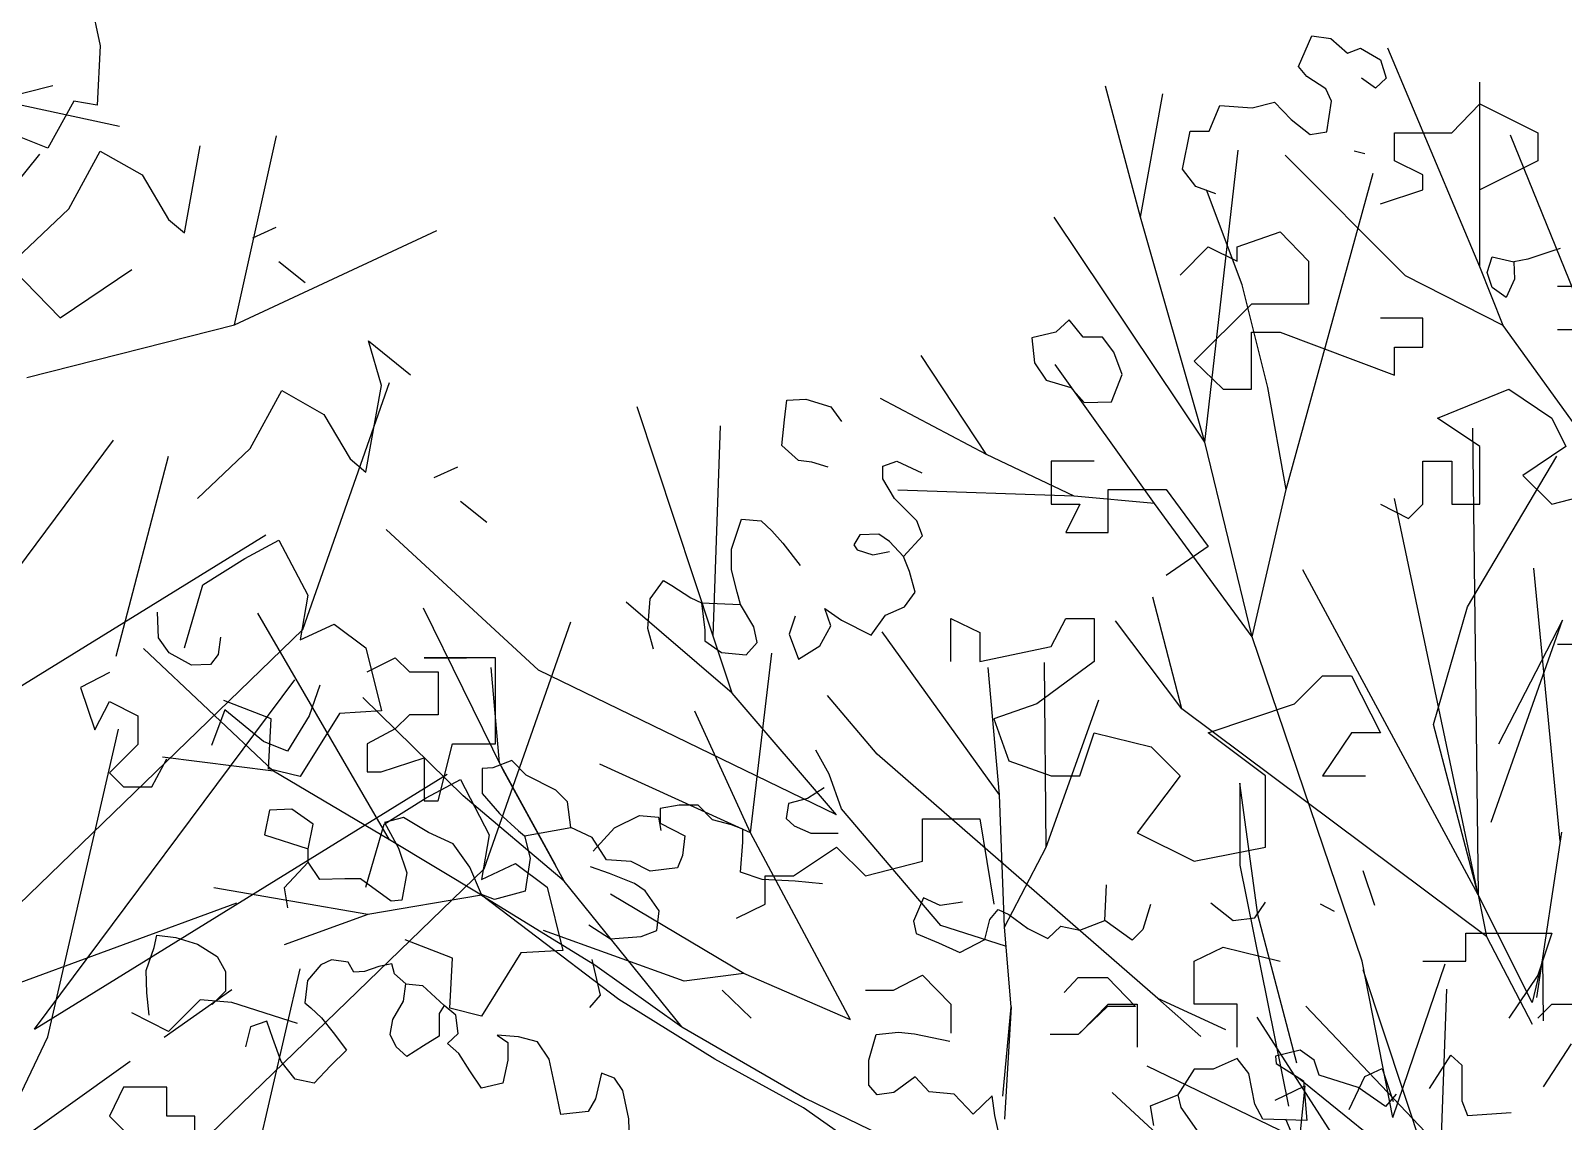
# Model space of a CAD drawing. Extents: x -408 to 1508121, y -29672 to 868845.
# Drawn here: x 1339382 to 1342741, y 170830 to 173221 of the extents above; entities that cross this region are included whole.
import ezdxf

# ---------------------------------------------------------------- set-up
doc = ezdxf.new("R2010")
doc.units = 0
doc.header["$MEASUREMENT"] = 0
doc.layers.get('0').update_dxf_attribs({"lineweight": 25})
doc.layers.add('Vegetation', color=8, linetype='Continuous')

# ---------------------------------------------------------------- blocks, each defined once
blk = doc.blocks.new('tree_elev_19')
for p, q in [((-140.7, 6020.4), (-121.3, 6065.1)), ((-121.3, 6065.1), (-93.5, 6061.5)), ((-93.5, 6061.5), (-69.3, 6039.7)), ((-69.3, 6039.7), (-50, 6047)), ((-50, 6047), (-20.9, 6030.1)), ((124.2, 5727.7), (-10, 6047)), ((-128.6, 6005.9), (-140.7, 6020.4)), ((-20.9, 6030.1), (-12.5, 6003.5)), ((-100.8, 5987.7), (-128.6, 6005.9)), ((-28.2, 5988.9), (-48.7, 6003.5)), ((-12.5, 6003.5), (-28.2, 5988.9)), ((124.2, 5727.7), (124.2, 5997.4)), ((-371.7, 5800.2), (-422.5, 5991.4)), ((-371.7, 5800.2), (-339, 5980.5)), ((-92.3, 5969.6), (-100.8, 5987.7)), ((-208.4, 5959.9), (-175.7, 5968.4)), ((-175.7, 5968.4), (-151.6, 5943)), ((-99.5, 5924.8), (-92.3, 5969.6)), ((83.1, 5923.6), (124.2, 5966)), ((124.2, 5966), (208.9, 5923.6)), ((-271.3, 5926), (-255.6, 5963.5)), ((-255.6, 5963.5), (-208.4, 5959.9)), ((-151.6, 5943), (-123.7, 5921.2)), ((-310, 5870.4), (-299.1, 5926)), ((-299.1, 5926), (-271.3, 5926)), ((-123.7, 5921.2), (-99.5, 5924.8)), ((-0.4, 5923.6), (83.1, 5923.6)), ((-0.4, 5882.5), (-0.4, 5923.6)), ((281.5, 5643), (169, 5920)), ((208.9, 5923.6), (208.9, 5882.5)), ((-277.4, 5471.2), (-229, 5898.2)), ((15.4, 5714.4), (-160, 5891)), ((-59.6, 5897), (-43.9, 5893.4)), ((40.8, 5861.9), (-0.4, 5882.5)), ((208.9, 5882.5), (124.2, 5840.2)), ((-290.7, 5845), (-310, 5870.4)), ((-158.8, 5402.3), (-31.8, 5864.4)), ((40.8, 5840.2), (40.8, 5861.9)), ((124.2, 5840.2), (124.2, 5861.9)), ((-261.6, 5834.1), (-290.7, 5845)), ((-222.9, 5701.1), (-274.9, 5840.2)), ((-20.9, 5819.6), (40.8, 5840.2)), ((-277.4, 5471.2), (-497.5, 5800.2)), ((-277.4, 5471.2), (-371.7, 5800.2)), ((-230.2, 5756.7), (-167.3, 5778.5)), ((-167.3, 5778.5), (-126.2, 5736.1)), ((-313.6, 5715.6), (-272.5, 5756.7)), ((-272.5, 5756.7), (-230.2, 5736.1)), ((-230.2, 5736.1), (-230.2, 5756.7)), ((229.5, 5750.7), (194.4, 5738.6)), ((241.6, 5754.3), (229.5, 5750.7)), ((135.1, 5719.2), (142.4, 5742.2)), ((142.4, 5742.2), (173.8, 5734.9)), ((194.4, 5738.6), (173.8, 5734.9)), ((-126.2, 5736.1), (-126.2, 5673.2)), ((158.1, 5641.8), (124.2, 5727.7)), ((173.8, 5734.9), (175, 5709.5)), ((158.1, 5641.8), (15.4, 5714.4)), ((142.4, 5697.4), (135.1, 5719.2)), ((-185.4, 5551.1), (-222.9, 5701.1)), ((162.9, 5682.9), (142.4, 5697.4)), ((175, 5709.5), (162.9, 5682.9)), ((258.1, 5698.7), (237.5, 5698.7)), ((-209.6, 5673.2), (-293.1, 5589.8)), ((-126.2, 5673.2), (-209.6, 5673.2)), ((-475.7, 5650.3), (-495.1, 5632.1)), ((-455.2, 5624.9), (-475.7, 5650.3)), ((40.8, 5652.7), (-20.9, 5652.7)), ((40.8, 5610.3), (40.8, 5652.7)), ((-495.1, 5632.1), (-530.2, 5623.6)), ((-209.6, 5589.8), (-209.6, 5632.1)), ((-209.6, 5632.1), (-167.3, 5632.1)), ((-167.3, 5632.1), (-0.4, 5569.2)), ((396.4, 5311.6), (158.1, 5641.8)), ((237.5, 5635.8), (300.4, 5635.8)), ((-530.2, 5623.6), (-526.5, 5587.4)), ((-427.3, 5624.9), (-455.2, 5624.9)), ((-410.4, 5603.1), (-427.3, 5624.9)), ((-398.3, 5570.4), (-410.4, 5603.1)), ((-0.4, 5569.2), (-0.4, 5610.3)), ((-0.4, 5610.3), (40.8, 5610.3)), ((-596.7, 5453.1), (-692.2, 5598.2)), ((-293.1, 5589.8), (-250.7, 5548.6)), ((-209.6, 5548.6), (-209.6, 5589.8)), ((-526.5, 5587.4), (-509.6, 5562)), ((-351.1, 5381.7), (-496.3, 5584.9)), ((-414, 5530.5), (-398.3, 5570.4)), ((-509.6, 5562), (-473.3, 5551.1)), ((-473.3, 5551.1), (-454, 5529.3)), ((-250.7, 5548.6), (-209.6, 5548.6)), ((-158.8, 5402.3), (-185.4, 5551.1)), ((62.5, 5506.3), (166.6, 5548.6)), ((166.6, 5548.6), (229.5, 5506.3)), ((-596.7, 5453.1), (-751.5, 5535.3)), ((-995.8, 5187.8), (-1107.1, 5522.8)), ((-891.8, 5503.9), (-888.2, 5532.9)), ((-888.2, 5532.9), (-860.4, 5534.1)), ((-860.4, 5534.1), (-824.1, 5523.2)), ((-824.1, 5523.2), (-808.4, 5501.5)), ((-454, 5529.3), (-414, 5530.5)), ((-995.8, 5187.8), (-984.9, 5495)), ((-895.5, 5466.4), (-891.8, 5503.9)), ((124.2, 5465.2), (62.5, 5506.3)), ((229.5, 5506.3), (250, 5465.2)), ((113.3, 5491.8), (121.8, 4809.6)), ((-208.4, 5187), (-277.4, 5471.2)), ((-871.3, 5444.6), (-895.5, 5466.4)), ((124.2, 5402.3), (124.2, 5465.2)), ((250, 5465.2), (187.1, 5422.8)), ((-851.9, 5442.2), (-871.3, 5444.6)), ((-827.7, 5434.9), (-851.9, 5442.2)), ((-747.9, 5436.2), (-727.3, 5443.4)), ((-727.3, 5443.4), (-691, 5426.5)), ((-468.5, 5392.6), (-596.7, 5453.1)), ((-439.4, 5443.4), (-502.3, 5443.4)), ((-502.3, 5443.4), (-502.3, 5380.5)), ((40.8, 5443.4), (83.1, 5443.4)), ((40.8, 5380.5), (40.8, 5443.4)), ((83.1, 5443.4), (83.1, 5380.5)), ((106.1, 5230.5), (236.7, 5450.7)), ((-747.9, 5418), (-747.9, 5436.2)), ((-731, 5389), (-747.9, 5418)), ((187.1, 5422.8), (229.5, 5380.5)), ((-468.5, 5392.6), (-726.1, 5401.1)), ((-418.9, 5339.4), (-418.9, 5402.3)), ((-418.9, 5402.3), (-334.2, 5402.3)), ((-334.2, 5402.3), (-272.5, 5318.8)), ((-208.4, 5187), (-158.8, 5402.3)), ((124.2, 5380.5), (124.2, 5402.3)), ((229.5, 5380.5), (312.9, 5402.3)), ((-698.3, 5356.3), (-731, 5389)), ((-351.1, 5381.7), (-468.5, 5392.6)), ((121.8, 4809.6), (-0.4, 5389)), ((-502.3, 5380.5), (-460, 5380.5)), ((-460, 5380.5), (-480.6, 5339.4)), ((-208.4, 5187), (-351.1, 5381.7)), ((-20.9, 5380.5), (20.2, 5359.9)), ((20.2, 5359.9), (40.8, 5380.5)), ((83.1, 5380.5), (124.2, 5380.5)), ((-969.2, 5315.2), (-954.7, 5358.7)), ((-954.7, 5358.7), (-925.7, 5356.3)), ((-925.7, 5356.3), (-910, 5341.8)), ((-689.8, 5334.5), (-698.3, 5356.3)), ((-1251, 5138.2), (-1473.6, 5343.8)), ((-910, 5341.8), (-894.3, 5323.7)), ((-781.8, 5335.8), (-790.2, 5321.2)), ((-753.9, 5337), (-781.8, 5335.8)), ((-738.2, 5326.1), (-753.9, 5337)), ((-717.7, 5304.3), (-689.8, 5334.5)), ((-480.6, 5339.4), (-418.9, 5339.4)), ((-894.3, 5323.7), (-868.9, 5291)), ((-790.2, 5321.2), (-785.4, 5314)), ((-717.7, 5304.3), (-738.2, 5326.1)), ((-969.2, 5285), (-969.2, 5315.2)), ((-785.4, 5314), (-762.4, 5306.7)), ((-762.4, 5306.7), (-738.2, 5311.6)), ((-272.5, 5318.8), (-334.2, 5276.5)), ((-709.2, 5282.5), (-717.7, 5304.3)), ((-960.8, 5252.3), (-969.2, 5285)), ((-700.7, 5252.3), (-709.2, 5282.5)), ((121.8, 4809.6), (-134.6, 5285)), ((241.6, 4888.2), (202.9, 5287.4)), ((-1087.8, 5242.6), (-1068.4, 5269.2)), ((-1068.4, 5269.2), (-1056.3, 5262)), ((-1056.3, 5262), (-1028.5, 5243.8)), ((-1091.4, 5199.1), (-1087.8, 5242.6)), ((-1028.5, 5243.8), (-1012.8, 5236.6)), ((-955.9, 5234.2), (-960.8, 5252.3)), ((-716.4, 5230.5), (-700.7, 5252.3)), ((-311.2, 5081.7), (-353.6, 5245)), ((-1303.1, 4993), (-1419.2, 5228.9)), ((-968, 5104.3), (-1122.8, 5237.3)), ((-1012.8, 5236.6), (-1008, 5196.7)), ((-1012.8, 5236.6), (-955.9, 5234.2)), ((-936.6, 5201.5), (-955.9, 5234.2)), ((-824.1, 5202.7), (-832.6, 5228.1)), ((-832.6, 5228.1), (-808.4, 5211.2)), ((-744.3, 5218.4), (-716.4, 5230.5)), ((56.5, 5058.8), (106.1, 5230.5)), ((-1806.3, 5185.3), (-1807.5, 5222.8)), ((-1468.8, 4890.2), (-1661.1, 5221.6)), ((-876.1, 5217.2), (-884.6, 5190.6)), ((-764.8, 5189.4), (-744.3, 5218.4)), ((-648.7, 5150.7), (-648.7, 5213.6)), ((-648.7, 5213.6), (-606.4, 5193)), ((-502.3, 5172.5), (-480.6, 5213.6)), ((-480.6, 5213.6), (-439.4, 5213.6)), ((-439.4, 5213.6), (-439.4, 5150.7)), ((-931.7, 5178.5), (-936.6, 5201.5)), ((-839.8, 5173.7), (-824.1, 5202.7)), ((-808.4, 5211.2), (-764.8, 5189.4)), ((-311.2, 5081.7), (-408, 5210)), ((140.8, 4916.1), (244.8, 5211.2)), ((244.8, 5211.2), (151.7, 5029.8)), ((-1715.5, 5186.5), (-1719.2, 5161.1)), ((-1082.9, 5168.8), (-1091.4, 5199.1)), ((-1008, 5196.7), (-1008, 5180.9)), ((-968, 5104.3), (-995.8, 5187.8)), ((-884.6, 5190.6), (-871.3, 5154.3)), ((-577.3, 4955.9), (-749.1, 5194.2)), ((-606.4, 5193), (-606.4, 5150.7)), ((-47.5, 4712.8), (-208.4, 5187)), ((-1790.5, 5163.6), (-1806.3, 5185.3)), ((-1008, 5180.9), (-983.8, 5164)), ((-947.5, 5160.4), (-931.7, 5178.5)), ((-871.3, 5154.3), (-839.8, 5173.7)), ((-606.4, 5150.7), (-502.3, 5172.5)), ((237.5, 5176.1), (278.7, 5176.1)), ((-1638.1, 4990.6), (-1828, 5169.6)), ((-1757.9, 5145.4), (-1790.5, 5163.6)), ((-1719.2, 5161.1), (-1730.1, 5146.6)), ((-983.8, 5164), (-947.5, 5160.4)), ((-941.4, 4900.3), (-910, 5162.8)), ((-1730.1, 5146.6), (-1757.9, 5145.4)), ((-1501.4, 5135.7), (-1460.3, 5156.3)), ((-1460.3, 5156.3), (-1439.7, 5135.7)), ((-1313.9, 5156.3), (-1418, 5156.3)), ((-1418, 5156.3), (-1356.3, 5156.3)), ((-1313.9, 5072.8), (-1313.9, 5156.3)), ((-439.4, 5150.7), (-522.9, 5089)), ((-509.6, 4879.7), (-512, 5149.5)), ((-1877.6, 5134.5), (-1920, 5112.8)), ((-1439.7, 5135.7), (-1397.4, 5135.7)), ((-1397.4, 5135.7), (-1397.4, 5072.8)), ((-1307.9, 5002.7), (-1320, 5141.8)), ((-815.6, 4926.5), (-1251, 5138.2)), ((-577.3, 4955.9), (-594.3, 5142.2)), ((-146.7, 5089), (-105.6, 5130.1)), ((-105.6, 5130.1), (-63.3, 5130.1)), ((-63.3, 5130.1), (-20.9, 5046.7)), ((-1920, 5112.8), (-1899.4, 5051.1)), ((-1570.4, 5116.4), (-1586.1, 5071.6)), ((-1899.4, 5051.1), (-1877.6, 5092.2)), ((-1877.6, 5092.2), (-1836.5, 5071.6)), ((-1361.1, 4954.3), (-1507.5, 5098.2)), ((-815.6, 4926.5), (-968, 5104.3)), ((-756.4, 5015.2), (-828.9, 5101.1)), ((-509.6, 4879.7), (-432.2, 5095)), ((-1709.5, 5080.1), (-1728.8, 5028.1)), ((-1652.6, 5034.1), (-1709.5, 5080.1)), ((-522.9, 5089), (-585.8, 5067.2)), ((133.9, 4749.1), (-311.2, 5081.7)), ((-272.5, 5046.7), (-146.7, 5089)), ((-1836.5, 5071.6), (-1836.5, 5029.3)), ((-1586.1, 5071.6), (-1617.6, 5019.6)), ((-1439.7, 5072.8), (-1460.3, 5052.3)), ((-1397.4, 5072.8), (-1439.7, 5072.8)), ((-1313.9, 5030.5), (-1313.9, 5072.8)), ((-941.4, 4900.3), (-1022.5, 5078.1)), ((-585.8, 5067.2), (-564, 5005.5)), ((-1460.3, 5052.3), (-1501.4, 5030.5)), ((121.8, 4809.6), (56.5, 5058.8)), ((-460, 4983.8), (-439.4, 5046.7)), ((-439.4, 5046.7), (-356, 5026.1)), ((-189.1, 4983.8), (-272.5, 5046.7)), ((-63.3, 5046.7), (-105.6, 4983.8)), ((-20.9, 5046.7), (-63.3, 5046.7)), ((-1836.5, 5029.3), (-1877.6, 4988.2)), ((-1617.6, 5019.6), (-1652.6, 5034.1)), ((-1501.4, 5030.5), (-1501.4, 4989.4)), ((-1397.4, 4947), (-1376.8, 5030.5)), ((-1376.8, 5030.5), (-1313.9, 5030.5)), ((-356, 5026.1), (-313.6, 4983.8)), ((-826.5, 4986.2), (-845.9, 5021.3)), ((-346.3, 4658.4), (-756.4, 5015.2)), ((-1815.9, 4967.6), (-1794.2, 5008.7)), ((-1638.1, 4990.6), (-1800.2, 5011.2)), ((-1480.9, 4989.4), (-1418, 5009.9)), ((-1418, 5009.9), (-1418, 4968.8)), ((-1289.8, 5006.3), (-1317.6, 4995.4)), ((-1225.6, 4852.7), (-1307.9, 5002.7)), ((-1269.2, 4984.5), (-1289.8, 5006.3)), ((-941.4, 4900.3), (-1161.6, 5000.7)), ((-564, 5005.5), (-502.3, 4983.8)), ((-1877.6, 4988.2), (-1857.1, 4967.6)), ((-1468.8, 4890.2), (-1638.1, 4990.6)), ((-1501.4, 4989.4), (-1480.9, 4989.4)), ((-1317.6, 4995.4), (-1333.3, 4994.2)), ((-1333.3, 4994.2), (-1333.3, 4957.9)), ((-1213.6, 4829.7), (-1303.1, 4993)), ((-1225.6, 4962.8), (-1269.2, 4984.5)), ((-808.4, 4935.4), (-826.5, 4986.2)), ((-502.3, 4983.8), (-460, 4983.8)), ((-313.6, 4983.8), (-376.5, 4900.3)), ((-199.9, 4780.6), (-226.6, 4972.9)), ((-226.6, 4972.9), (-226.6, 4853.1)), ((-189.1, 4879.7), (-189.1, 4983.8)), ((-105.6, 4983.8), (-42.7, 4983.8)), ((-1857.1, 4967.6), (-1815.9, 4967.6)), ((-1418, 4968.8), (-1418, 4947)), ((-1333.3, 4957.9), (-1307.9, 4928.9)), ((-1208.7, 4945.8), (-1225.6, 4962.8)), ((-833.7, 4966.4), (-857.9, 4950.7)), ((-1418, 4947), (-1397.4, 4947)), ((-1213.6, 4829.7), (-1361.1, 4954.3)), ((-1203.9, 4908.3), (-1208.7, 4945.8)), ((-857.9, 4950.7), (-885.8, 4943.4)), ((-570.1, 4762.4), (-577.3, 4955.9)), ((-1644.2, 4933.7), (-1651.4, 4897.4)), ((-1611.5, 4934.9), (-1644.2, 4933.7)), ((-1580.1, 4913.2), (-1611.5, 4934.9)), ((-1045.4, 4941), (-1073.2, 4936.2)), ((-1073.2, 4936.2), (-1073.2, 4914.4)), ((-1017.6, 4941), (-1045.4, 4941)), ((-997, 4919.2), (-1017.6, 4941)), ((-885.8, 4943.4), (-889.4, 4921.6)), ((-663.2, 4764.8), (-808.4, 4935.4)), ((-1448.2, 4922.9), (-1476, 4915.6)), ((-1411.9, 4901.1), (-1448.2, 4922.9)), ((-1307.9, 4928.9), (-1280.1, 4903.5)), ((-1139.8, 4907.6), (-1103.5, 4925.7)), ((-1103.5, 4925.7), (-1075.7, 4923.3)), ((-1075.7, 4923.3), (-1072.1, 4903.9)), ((-969.2, 4912), (-997, 4919.2)), ((-889.4, 4921.6), (-877.3, 4910.8)), ((-689.8, 4859.2), (-689.8, 4920.9)), ((-689.8, 4920.9), (-606.4, 4920.9)), ((-606.4, 4920.9), (-585.8, 4796.3)), ((-1587.3, 4876.9), (-1580.1, 4913.2)), ((-1476, 4915.6), (-1455.5, 4878.1)), ((-1271.6, 4896.2), (-1203.9, 4908.3)), ((-1172.4, 4893.8), (-1203.9, 4908.3)), ((-1171.3, 4873.7), (-1139.8, 4907.6)), ((-1073.2, 4914.4), (-1037, 4896.2)), ((-952.3, 4905.9), (-969.2, 4912)), ((-952.3, 4886.6), (-952.3, 4905.9)), ((-877.3, 4910.8), (-853.1, 4899.9)), ((-1651.4, 4897.4), (-1587.3, 4876.9)), ((-1375.6, 4884.1), (-1411.9, 4901.1)), ((-1280.1, 4903.5), (-1271.6, 4896.2)), ((-1271.6, 4896.2), (-1263.1, 4863.6)), ((-1151.9, 4861.2), (-1172.4, 4893.8)), ((-1037, 4896.2), (-1040.6, 4867.2)), ((-795.1, 4626.9), (-941.4, 4900.3)), ((-853.1, 4899.9), (-813.2, 4899.9)), ((-376.5, 4900.3), (-293.1, 4859.2)), ((207.7, 4659.6), (244, 4901.5)), ((-1587.3, 4857.5), (-1587.3, 4876.9)), ((-1334.5, 4809.1), (-1468.8, 4890.2)), ((-1455.5, 4878.1), (-1443.4, 4841.8)), ((-1351.4, 4850.3), (-1375.6, 4884.1)), ((-955.9, 4843), (-952.3, 4886.6)), ((-878.5, 4837.4), (-815.6, 4879.7)), ((-815.6, 4879.7), (-773.3, 4837.4)), ((-570.1, 4762.4), (-509.6, 4879.7)), ((-293.1, 4859.2), (-189.1, 4879.7)), ((-1263.1, 4863.6), (-1270.4, 4815.2)), ((-1040.6, 4867.2), (-1047.8, 4849.1)), ((-1622.4, 4820), (-1587.3, 4857.5)), ((-1570.4, 4832.1), (-1587.3, 4857.5)), ((-1334.5, 4810.4), (-1351.4, 4850.3)), ((-1147.1, 4841), (-1174.9, 4850.7)), ((-1115.6, 4858.7), (-1151.9, 4861.2)), ((-1087.8, 4844.2), (-1115.6, 4858.7)), ((-773.3, 4837.4), (-689.8, 4859.2)), ((-226.6, 4853.1), (-155.2, 4501.1)), ((-1443.4, 4841.8), (-1450.6, 4801.9)), ((-1110.8, 4826.5), (-1147.1, 4841)), ((-1047.8, 4849.1), (-1087.8, 4844.2)), ((-924.5, 4832.1), (-955.9, 4843)), ((-919.7, 4796.3), (-919.7, 4837.4)), ((-919.7, 4837.4), (-878.5, 4837.4)), ((-29.3, 4794.3), (-46.3, 4845.1)), ((-1534.1, 4833.3), (-1570.4, 4832.1)), ((-1511.1, 4833.3), (-1534.1, 4833.3)), ((-1466.4, 4800.7), (-1511.1, 4833.3)), ((-1041.8, 4616.8), (-1213.6, 4829.7)), ((-1095, 4815.6), (-1110.8, 4826.5)), ((-876.1, 4829.7), (-924.5, 4832.1)), ((-836.2, 4826.1), (-876.1, 4829.7)), ((-423.7, 4772.5), (-421.3, 4824.5)), ((-1500.2, 4781.3), (-1725.2, 4820)), ((-1622.4, 4820), (-1617.6, 4791)), ((-1315.2, 4803.1), (-1334.5, 4810.4)), ((-1270.4, 4815.2), (-1315.2, 4803.1)), ((-951.1, 4694.7), (-1145.8, 4810.8)), ((-1074.5, 4786.6), (-1095, 4815.6)), ((-1334.5, 4809.1), (-1500.2, 4781.3)), ((-1450.6, 4801.9), (-1466.4, 4800.7)), ((-1334.5, 4809.1), (-1168.8, 4707.5)), ((-1265.6, 4757.1), (-1334.5, 4809.1)), ((-962, 4775.7), (-919.7, 4796.3)), ((-688.6, 4805.2), (-703.1, 4771.3)), ((-664.4, 4794.3), (-688.6, 4805.2)), ((-631.7, 4799.1), (-664.4, 4794.3)), ((-268.8, 4797.9), (-236.2, 4772.5)), ((-204.7, 4776.2), (-189, 4799.1)), ((-109.2, 4796.7), (-88.6, 4785.8)), ((200.4, 4652.3), (121.8, 4809.6)), ((121.8, 4809.6), (133.9, 4749.1)), ((-1078.1, 4757.6), (-1074.5, 4786.6)), ((-591.8, 4773.7), (-579.7, 4788.3)), ((-579.7, 4788.3), (-564, 4781)), ((-357.1, 4795.5), (-368, 4759.2)), ((-1500.2, 4781.3), (-1622.4, 4736.6)), ((-703.1, 4771.3), (-699.5, 4753.2)), ((-599.1, 4744.7), (-591.8, 4773.7)), ((-564, 4781), (-536.2, 4760.4)), ((-460, 4758), (-423.7, 4772.5)), ((-383.8, 4743.5), (-423.7, 4772.5)), ((-236.2, 4772.5), (-204.7, 4776.2)), ((-143.1, 4564), (-199.9, 4780.6)), ((-1133.7, 4656.7), (-1265.6, 4757.1)), ((-1038.2, 4683.8), (-1243.8, 4757.6)), ((-1177.3, 4766), (-1145.8, 4745.5)), ((-1101.1, 4749.1), (-1078.1, 4757.6)), ((-568.9, 4734.6), (-663.2, 4764.8)), ((-560.4, 4646.3), (-570.1, 4762.4)), ((-536.2, 4760.4), (-507.1, 4745.9)), ((-507.1, 4745.9), (-487.8, 4764.1)), ((-487.8, 4764.1), (-460, 4758)), ((-368, 4759.2), (-383.8, 4743.5)), ((-1812.3, 4732.9), (-1808.7, 4751.1)), ((-1808.7, 4751.1), (-1780.9, 4747.5)), ((-1780.9, 4747.5), (-1749.4, 4737.8)), ((-1145.8, 4745.5), (-1101.1, 4749.1)), ((-699.5, 4753.2), (-666.8, 4739.9)), ((-635.4, 4725.4), (-599.1, 4744.7)), ((103.7, 4753.9), (229.5, 4753.9)), ((103.7, 4712.8), (103.7, 4753.9)), ((133.9, 4749.1), (200.4, 4620.9)), ((229.5, 4753.9), (208.9, 4692.3)), ((-1824.4, 4699.1), (-1812.3, 4732.9)), ((-1749.4, 4737.8), (-1720.4, 4719.6)), ((-666.8, 4739.9), (-635.4, 4725.4)), ((-293.1, 4712.8), (-250.7, 4733.4)), ((-250.7, 4733.4), (-167.3, 4712.8)), ((-1720.4, 4719.6), (-1708.3, 4697.9)), ((216.2, 4717.7), (200.4, 4652.3)), ((217.4, 4625.7), (216.2, 4717.7)), ((-1569.2, 4707.5), (-1588.5, 4684.6)), ((-1553.4, 4714.8), (-1569.2, 4707.5)), ((-1529.3, 4711.2), (-1553.4, 4714.8)), ((-1520.8, 4696.7), (-1529.3, 4711.2)), ((-1484.5, 4705.1), (-1505.1, 4697.9)), ((-1465.1, 4708.8), (-1484.5, 4705.1)), ((-1461.5, 4694.2), (-1465.1, 4708.8)), ((-1160.4, 4663.2), (-1172.5, 4715.2)), ((-1168.8, 4707.5), (-1041.8, 4616.8)), ((-293.1, 4649.9), (-293.1, 4712.8)), ((-2.8, 4484.2), (-47.5, 4712.8)), ((-2.8, 4484.2), (73.4, 4709.2)), ((40.8, 4712.8), (103.7, 4712.8)), ((-1823.2, 4666.4), (-1824.4, 4699.1)), ((-1708.3, 4697.9), (-1708.3, 4668.8)), ((-1505.1, 4697.9), (-1520.8, 4696.7)), ((-1444.6, 4679.7), (-1461.5, 4694.2)), ((-951.1, 4694.7), (-1038.2, 4683.8)), ((-795.1, 4626.9), (-951.1, 4694.7)), ((-732.2, 4670.5), (-689.8, 4692.3)), ((-689.8, 4692.3), (-648.7, 4649.9)), ((-482.9, 4667.3), (-462.4, 4689.1)), ((-462.4, 4689.1), (-420, 4689.1)), ((-420, 4689.1), (-378.9, 4646.7)), ((65, 4364.9), (-46.3, 4700)), ((208.9, 4692.3), (166.6, 4629.4)), ((-1588.5, 4684.6), (-1592.2, 4651.9)), ((-1448.2, 4654.3), (-1444.6, 4679.7)), ((-1444.6, 4679.7), (-1420.4, 4677.3)), ((-1420.4, 4677.3), (-1388.9, 4648.3)), ((-1819.6, 4633.8), (-1823.2, 4666.4)), ((-1708.3, 4668.8), (-1727.6, 4649.5)), ((-1176.1, 4645.1), (-1160.4, 4663.2)), ((-940.2, 4629.4), (-982.6, 4670.5)), ((-773.3, 4670.5), (-732.2, 4670.5)), ((65, 4364.9), (75.9, 4672.1)), ((-1592.2, 4651.9), (-1583.7, 4644.6)), ((-1463.9, 4627.7), (-1448.2, 4654.3)), ((-993.4, 4569.6), (-1133.7, 4656.7)), ((-648.7, 4649.9), (-648.7, 4607.6)), ((-460, 4607.6), (-418.9, 4649.9)), ((-418.9, 4649.9), (-376.5, 4649.9)), ((-376.5, 4649.9), (-376.5, 4587)), ((-247.1, 4612.4), (-346.3, 4658.4)), ((-346.3, 4658.4), (-283.4, 4602.7)), ((-230.2, 4649.9), (-293.1, 4649.9)), ((-230.2, 4587), (-230.2, 4649.9)), ((208.9, 4629.4), (229.5, 4649.9)), ((229.5, 4649.9), (270.6, 4649.9)), ((-1583.7, 4644.6), (-1568, 4630.1)), ((-1388.9, 4648.3), (-1396.2, 4636.2)), ((-1396.2, 4636.2), (-1396.2, 4603.5)), ((-1372, 4633.8), (-1388.9, 4648.3)), ((-572.5, 4515.6), (-560.4, 4646.3)), ((-560.4, 4646.3), (-570.1, 4481.8)), ((-420, 4646.7), (-462.4, 4605.6)), ((-378.9, 4646.7), (-420, 4646.7)), ((53.5, 4453.7), (-130, 4647.1)), ((-1647.8, 4625.3), (-1672, 4616.8)), ((-1639.3, 4599.9), (-1647.8, 4625.3)), ((-1568, 4630.1), (-1551, 4608.4)), ((-1467.6, 4605.9), (-1463.9, 4627.7)), ((-1368.4, 4607.1), (-1372, 4633.8)), ((-62, 4414.5), (-201.1, 4631)), ((-1672, 4616.8), (-1679.2, 4587.8)), ((-1551, 4608.4), (-1531.7, 4583)), ((-1041.8, 4616.8), (-861.6, 4512.8)), ((-757.5, 4605.6), (-724.9, 4609.2)), ((-724.9, 4609.2), (-701.9, 4606.8)), ((-1627.2, 4566), (-1639.3, 4599.9)), ((-1459.1, 4587.8), (-1467.6, 4605.9)), ((-1396.2, 4603.5), (-1419.2, 4589)), ((-1384.1, 4592.6), (-1368.4, 4607.1)), ((-1280.1, 4602.3), (-1311.5, 4604.7)), ((-1311.5, 4604.7), (-1295.8, 4593.8)), ((-1252.3, 4595), (-1280.1, 4602.3)), ((-1235.3, 4569.6), (-1252.3, 4595)), ((-768.4, 4568.1), (-757.5, 4605.6)), ((-701.9, 4606.8), (-649.9, 4595.9)), ((-462.4, 4605.6), (-503.5, 4605.6)), ((-1531.7, 4583), (-1554.7, 4560)), ((-1443.4, 4573.3), (-1459.1, 4587.8)), ((-1419.2, 4589), (-1443.4, 4573.3)), ((-1367.2, 4578.1), (-1384.1, 4592.6)), ((-1295.8, 4593.8), (-1295.8, 4568.4)), ((-138.2, 4582.6), (-174.5, 4574.2)), ((-117.6, 4568.1), (-138.2, 4582.6)), ((217, 4529), (258.1, 4591.9)), ((-1351.4, 4552.7), (-1367.2, 4578.1)), ((-1295.8, 4568.4), (-1303.1, 4534.6)), ((-1226.9, 4528.5), (-1235.3, 4569.6)), ((-864, 4498.3), (-993.4, 4569.6)), ((-768.4, 4531.8), (-768.4, 4568.1)), ((-230.1, 4570.5), (-265.2, 4554.8)), ((-213.2, 4548.8), (-230.1, 4570.5)), ((-174.5, 4574.2), (-173.3, 4563.3)), ((-110.4, 4546.3), (-117.6, 4568.1)), ((50.5, 4527), (81.9, 4575.4)), ((81.9, 4575.4), (97.7, 4560.9)), ((-1606.7, 4540.6), (-1627.2, 4566)), ((-1554.7, 4560), (-1578.9, 4534.6)), ((-62, 4414.5), (-362, 4559.6)), ((-293, 4554.8), (-317.2, 4517.3)), ((-265.2, 4554.8), (-293, 4554.8)), ((-173.3, 4563.3), (-133.4, 4537.9)), ((-43.7, 4544.5), (-18.4, 4556)), ((-18.4, 4556), (-2.2, 4507.6)), ((97.7, 4560.9), (97.7, 4508.8)), ((-1334.5, 4527.3), (-1351.4, 4552.7)), ((-1159.1, 4549.1), (-1167.6, 4511.6)), ((-1139.8, 4541.8), (-1159.1, 4549.1)), ((-1127.7, 4523.7), (-1139.8, 4541.8)), ((-700.7, 4543.9), (-732.1, 4520.9)), ((-680.1, 4522.1), (-700.7, 4543.9)), ((-204.7, 4504), (-213.2, 4548.8)), ((-143.3, 4544.1), (-25.3, 4449)), ((-53.5, 4528.2), (-110.4, 4546.3)), ((-66.8, 4496.1), (-43.7, 4544.5)), ((-1857.1, 4528.5), (-1877.6, 4486.2)), ((-1794.2, 4528.5), (-1857.1, 4528.5)), ((-1794.2, 4486.2), (-1794.2, 4528.5)), ((-1578.9, 4534.6), (-1606.7, 4540.6)), ((-1303.1, 4534.6), (-1334.5, 4527.3)), ((-1218.4, 4488.6), (-1226.9, 4528.5)), ((-756.3, 4517.3), (-768.4, 4531.8)), ((-175, 4509.9), (-131.3, 4530.7)), ((-131.3, 4530.7), (-145.1, 4397)), ((-133.4, 4537.9), (-128.5, 4479.8)), ((-13.6, 4500.4), (-53.5, 4528.2)), ((-1119.2, 4482.6), (-1127.7, 4523.7)), ((-732.1, 4520.9), (-756.3, 4517.3)), ((-643.8, 4518.5), (-680.1, 4522.1)), ((-616, 4489.5), (-643.8, 4518.5)), ((-588.2, 4516.1), (-616, 4489.5)), ((-584.6, 4487.1), (-588.2, 4516.1)), ((-190.2, 4315.3), (-412.8, 4520.9)), ((-357.1, 4501.6), (-317.2, 4517.3)), ((-317.2, 4517.3), (-312.4, 4499.2)), ((2.1, 4518.5), (-13.6, 4500.4)), ((-1167.6, 4511.6), (-1178.5, 4493.4)), ((-861.6, 4512.8), (-737, 4452.3)), ((-352.3, 4472.6), (-357.1, 4501.6)), ((-192.6, 4482.2), (-204.7, 4504)), ((97.7, 4508.8), (106.1, 4487.1)), ((-1178.5, 4493.4), (-1218.4, 4488.6)), ((-743, 4413.6), (-864, 4498.3)), ((-312.4, 4499.2), (-279.7, 4452)), ((106.1, 4487.1), (170.2, 4491.9)), ((-1877.6, 4486.2), (-1836.5, 4445.1)), ((-1753, 4486.2), (-1794.2, 4486.2)), ((-1753, 4445.1), (-1753, 4486.2)), ((-1118, 4449.9), (-1119.2, 4482.6)), ((-579.7, 4465.3), (-584.6, 4487.1)), ((-128.5, 4479.8), (-192.6, 4482.2)), ((-24.9, 4162.5), (-159.2, 4481.8)), ((1279.4, 3670.1), (1287.9, 3630.2)), ((1287.9, 3630.2), (1285.4, 3578.2)), ((1064.5, 3549.5), (1246.5, 3595.6)), ((1141.5, 3595.1), (1304.8, 3560)), ((1264.9, 3581.8), (1241.9, 3540.7)), ((1285.4, 3578.2), (1264.9, 3581.8)), ((1241.9, 3540.7), (1205.6, 3555.2)), ((1405.5, 3385.6), (1442.4, 3551.5)), ((1110.6, 3381), (1235, 3535.3)), ((1260.3, 3487.3), (1288, 3538)), ((1288, 3538), (1324.8, 3517.2)), ((1361.7, 3466.5), (1375.5, 3542.6)), ((1324.8, 3517.2), (1347.9, 3478.1)), ((1214.2, 3443.5), (1260.3, 3487.3)), ((1347.9, 3478.1), (1361.7, 3466.5)), ((1405.5, 3385.6), (1582.9, 3468.5)), ((1421.6, 3461.9), (1442.3, 3471.2)), ((1444.6, 3441.2), (1467.7, 3422.8)), ((1211.7, 3434.2), (1252.8, 3391.9)), ((1252.8, 3391.9), (1315.7, 3434.2)), ((1223.5, 3339.5), (1405.5, 3385.6)), ((1534.5, 3332.6), (1523, 3371.7)), ((1523, 3371.7), (1559.9, 3341.8)), ((1465.4, 3118.6), (1541.4, 3335.2)), ((1520.7, 3256.5), (1534.5, 3332.6)), ((1419.3, 3277.3), (1447, 3328)), ((1447, 3328), (1483.8, 3307.2)), ((1483.8, 3307.2), (1506.9, 3268.1)), ((1071.4, 2978.1), (1299.5, 3284.5)), ((1301.8, 3095.3), (1347.9, 3270.4)), ((1373.2, 3233.5), (1419.3, 3277.3)), ((1506.9, 3268.1), (1520.7, 3256.5)), ((1580.6, 3251.9), (1601.3, 3261.2)), ((1603.6, 3231.2), (1626.7, 3212.8)), ((1071.4, 2978.1), (1433.1, 3201.6)), ((1414.7, 3180.9), (1444.6, 3197)), ((1444.6, 3197), (1470, 3148.6)), ((1377.8, 3157.8), (1414.7, 3180.9)), ((1361.7, 3102.5), (1377.8, 3157.8)), ((1470, 3148.6), (1463.1, 3109.4)), ((1101.4, 2766.1), (1465.4, 3118.6)), ((1463.1, 3109.4), (1493, 3123.3)), ((1493, 3123.3), (1520.7, 3102.5)), ((1624.4, 2908.6), (1700.4, 3125.2)), ((1520.7, 3102.5), (1534.5, 3047.2)), ((1230.4, 2768.1), (1458.5, 3074.5)), ((1437.7, 3040.3), (1396.3, 3056.4)), ((1435.4, 2996.5), (1437.7, 3040.3)), ((1497.6, 3044.9), (1463.1, 2989.6)), ((1534.5, 3047.2), (1497.6, 3044.9)), ((1241.9, 2761.5), (1304.1, 3031.1)), ((1463.1, 2989.6), (1435.4, 2996.5)), ((1230.4, 2768.1), (1592.1, 2991.6)), ((1573.7, 2970.9), (1603.6, 2987)), ((1603.6, 2987), (1629, 2938.6)), ((1536.8, 2947.8), (1573.7, 2970.9)), ((1520.7, 2892.5), (1536.8, 2947.8)), ((1629, 2938.6), (1622.1, 2899.4)), ((1260.4, 2556.1), (1624.4, 2908.6)), ((1622.1, 2899.4), (1652, 2913.3)), ((1652, 2913.3), (1679.7, 2892.5)), ((1679.7, 2892.5), (1693.5, 2837.2)), ((1101.4, 2766.1), (1407.8, 2879)), ((1596.7, 2830.3), (1555.3, 2846.4)), ((1656.6, 2834.9), (1622.1, 2779.6)), ((1693.5, 2837.2), (1656.6, 2834.9)), ((1594.4, 2786.5), (1596.7, 2830.3)), ((1400.9, 2551.5), (1463.1, 2821.1)), ((1344.1, 2761), (1403.2, 2803)), ((1347.9, 2766.1), (1315.6, 2782.3)), ((1375.5, 2793.8), (1347.9, 2766.1)), ((1403.2, 2791.5), (1375.5, 2793.8)), ((1460.8, 2773), (1403.2, 2791.5)), ((1622.1, 2779.6), (1594.4, 2786.5)), ((1188.9, 2650.9), (1241.9, 2761.5)), ((1188.9, 2650.9), (1314.2, 2739.9))]:
    blk.add_line(p, q)

msp = doc.modelspace()

# ---------------------------------------------------------------- block references
at = {"layer": 'Vegetation'}
for p, xscale, yscale, zscale in [((1336315.1, 164112), 2.5, 2.5, 2.5), ((1342371.9, 164112), 1.5, 1.5, 1.5)]:
    msp.add_blockref('tree_elev_19', p, dxfattribs=dict(at, xscale=xscale, yscale=yscale, zscale=zscale))

doc.saveas('drawing.dxf')
